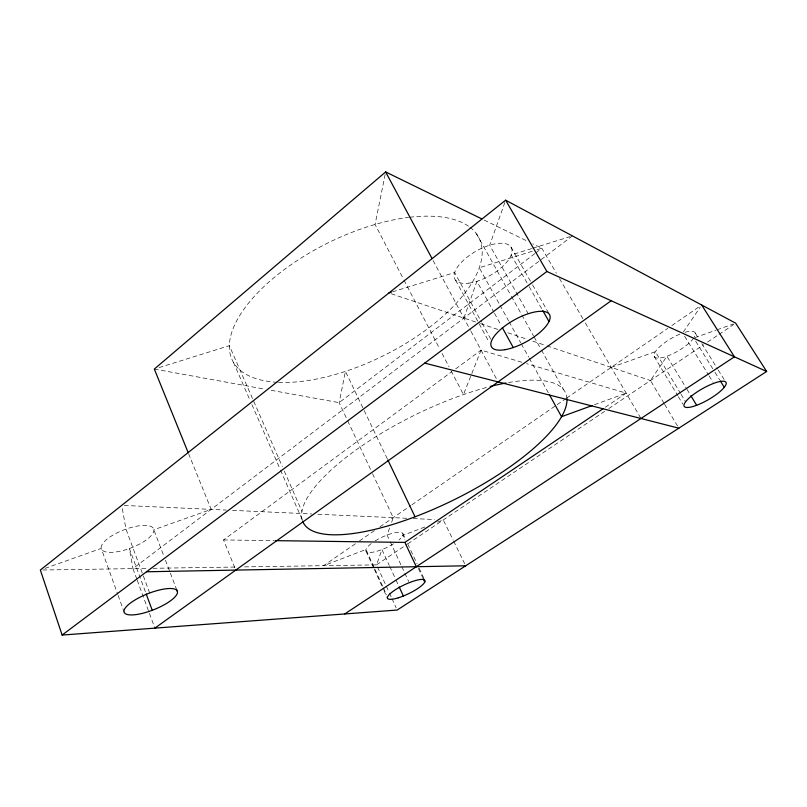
<?xml version="1.0" encoding="UTF-8"?>
<svg xmlns="http://www.w3.org/2000/svg" width="807" height="807" viewBox="0 0 807 807"><rect width="100%" height="100%" fill="white"/><g stroke="black" fill="none" stroke-linecap="round" stroke-linejoin="round"><path stroke-width="0.61" stroke-dasharray="4.04 3.03" d="M385.171 174.383L375.073 224.457L403.379 278.95M244.582 566.887L376.536 564.86L381.953 549.557L389.267 565.414M389.549 528.091L387.088 535.051L389.731 540.72M391.607 522.3L393.241 517.66L371.815 472.115M463.904 318.079L476.917 281.3L493.884 312.218M504.799 202.557L489.708 245.187L528.212 313.741M521.857 362.232L481.073 350.147L463.46 394.593L451.325 371.24M664 403.268L650.472 380.521L666.925 356.25L686.313 388.228M683.358 332.01L700.264 307.074M534.859 253.569L339.132 402.653L269.679 390.033M535.858 252.813L541.85 248.253L556.356 273.159M136.817 579.113L132.943 568.612L572.445 235.906M234.827 567.775L223.549 539.944L451.668 371.825M455.723 368.829L481.073 350.147M355.352 543.787L323.617 565.677L365.954 549.486L382.911 586.75M359.448 540.962L374.811 530.37M379.936 526.84L410.884 505.495M411.923 504.779L556.194 405.306M557.234 404.589L565.536 398.86M566.575 398.144L667.742 328.388M671.858 325.554L699.608 306.408M605.321 407.212L626.202 393.13L526.648 363.654M376.536 564.86L406.789 544.503M407.828 543.797L604.665 411.338M608.831 408.544L703.472 344.851M707.628 342.057L718.018 335.066M719.057 334.37L733.603 324.575M424.785 527.001L402.814 535.404L404.953 539.954M437.515 522.139L443.295 519.93L453.13 540.065M594.466 404.7L626.202 393.13M45.031 568.38L101.228 548.427L117.711 594.265M611.202 367.377L655.375 351.691L680.442 393.271M694.877 337.669L715.859 330.214M717.03 329.801L733.351 324.01M392.495 291.862L454.674 272.534L481.486 322.043M531.601 248.606L511.184 254.962L528.545 285.527M532.802 248.233L570.045 236.653M159.09 367.589L229.349 345.678L282.279 466.496M532.227 251.249L479.277 267.763L499.392 304.168M537.038 249.746L541.85 248.253L532.802 243.825M42.852 570.004L146.743 568.4M153.017 568.299L237.056 567.008M223.549 539.944L273.916 540.629M124.268 505.454L226.242 510.074M232.517 510.367L311.623 513.958M317.908 514.241L407.01 518.286M413.265 518.568L434.539 519.537M154.329 369.071L264.716 389.135M391.284 293.778L475.777 322.054M480.528 323.647L498.353 329.609M507.855 332.787L526.86 339.152M532.802 341.139L545.865 345.507M547.055 345.91L650.472 380.521M484.129 220.049L526.003 240.506M695.251 333.12L698.539 338.395M701.828 343.671L717.605 369.001M718.27 370.06L725.503 381.671M695.705 341.29L714.316 371.26M714.982 372.33L719.632 379.825M684.639 336.257L708.455 374.801M709.121 375.87L713.085 382.286M686.969 389.297L690.197 394.623M681.088 394.33L685.587 401.795M654.195 356.502L677.739 395.642M678.374 396.701L682.823 404.105M664.645 404.347L678.808 428.184M559.503 278.576L582.836 318.644M585.357 322.971L640.96 418.49M510.952 246.962L531.974 283.842M532.59 284.932L548.659 313.126M529.16 286.616L542.183 309.535M476.493 233.879L510.821 295.291M511.426 296.381L521.241 313.933M521.847 315.023L533.498 335.863M534.113 336.963L540.851 349.028M541.467 350.117L563.528 389.599M499.997 305.268L508.531 320.722M509.136 321.822L520.717 342.783M521.332 343.883L528.646 357.128M529.251 358.227L548.75 393.534M494.489 313.328L501.147 325.473M482.082 323.143L491.614 340.746M455.632 280.231L489.113 342.208M433.077 260.51L470.41 330.245M471.006 331.354L498.07 381.903M403.954 280.059L439.775 349.007M442.085 353.456L449.015 366.792M453.675 541.184L464.6 563.558M387.31 458.84L345.446 371.371L339.132 402.653L347.171 419.731M402.925 533.74L405.548 539.318M407.656 543.777L410.279 549.355M410.803 550.465L417.118 563.851M419.216 568.31L424.996 580.576M418.359 568.421L422.646 577.519M347.706 420.871L371.281 470.975M390.255 541.85L401.341 565.677M401.866 566.817L408.725 581.565M389.791 566.554L395.531 579.012M396.055 580.142L398.668 585.811M377.565 567.119L385.817 585.186M386.331 586.316L388.913 591.965M389.428 593.095L391.486 597.614M392 598.744L396.126 607.782M383.426 587.879L386.513 594.648M365.995 551.1L373.671 567.977M374.186 569.096L383.396 589.352M383.91 590.472L387.491 598.35M284.296 471.096L301.939 511.366M233.384 362.202L249.928 400.09M251.935 404.68L280.019 468.968M280.523 470.118L302.585 520.626M188.616 453.736L211.172 509.399L153.824 529.755A27.963 9.704 -20.9 0 1 115.361 552.038A27.963 9.704 -20.9 0 1 113.293 534.9A27.963 9.704 -20.9 0 1 153.824 529.755L163.66 555.549M165.445 560.24L169.914 571.961M170.358 573.131L176.622 589.544M149.668 592.994L125.963 529.12L122.17 507.714M145.341 591.652L129.392 548.538L132.943 568.612M137.24 580.283L154.873 628.139M118.135 595.445L124.056 611.898M375.154 540.922A20.407 5.669 -25.3 0 1 398.537 532.237A20.407 5.669 -25.3 0 1 398.981 539.964M393.523 543.857A20.407 5.669 -25.3 0 1 369.596 552.452A20.407 5.669 -25.3 0 1 371.25 543.595M685.123 332.262A23.645 7.142 -30.4 0 1 694.343 337.094M693.707 338.083A23.645 7.142 -30.4 0 1 667.238 356.139A23.645 7.142 -30.4 0 1 655.062 352.195A23.645 7.142 -30.4 0 1 680.573 333.826M302.242 520.001A146.319 46.665 -26.4 0 1 487.832 387.108M508.581 382.528A146.319 46.665 -26.4 0 1 566.968 398.819M469.926 227.241A137.654 62.855 -26.4 0 1 435.104 322.941A137.654 62.855 -26.4 0 1 278.445 382.347M277.215 382.286A137.654 62.855 -26.4 0 1 248.042 303.745A137.654 62.855 -26.4 0 1 408.614 217.386M409.724 217.254A137.654 62.855 -26.4 0 1 468.928 226.505M468.958 283.126A32.33 14.052 -29.5 0 0 512.052 250.543A32.33 14.052 -29.5 0 0 468.231 256.283A32.33 14.052 -29.5 0 0 468.958 283.126"/><path stroke-width="1.21" d="M481.87 218.939L385.655 171.941L154.329 369.071L188.152 452.576M505.636 200.197L40.35 570.045L62.129 635.059L397.165 610.042L766.65 371.472L735.681 323.183L505.636 200.197L546.904 271.495L766.65 371.472M62.129 635.059L546.904 271.495M154.873 628.139L611.192 300.739M275.177 540.64L404.882 542.405L603.233 408.624M344.73 613.956L734.441 356.815L701.666 304.996M592.116 405.558L561.551 416.705L549.365 394.633M388.903 292.981L391.294 292.235M146.521 571.77L465.689 565.788M424.734 363.12L678.808 428.184M720.298 380.894L724.293 387.32M690.842 395.692L696.663 405.285M542.808 310.624L549.012 321.539M502.358 327.682L513.262 347.555M385.655 171.941L431.896 258.29M387.854 459.98L415.04 516.783M423.181 578.659L424.795 582.079M404.882 542.405L416.321 566.716M399.193 586.941L403.369 596.01M176.622 589.544L177.51 591.894A28.608 8.524 -21.7 0 1 138.017 614.288A28.608 8.524 -21.7 0 1 136.736 598.965A28.608 8.524 -21.7 0 1 177.51 591.894M146.198 593.982L152.23 610.294M566.968 398.819A146.319 46.665 -26.4 0 1 443.658 504.748A146.319 46.665 -26.4 0 1 302.595 521.08M490.162 386.503A146.319 46.665 -26.4 0 1 505.939 383.002M398.265 597.826A20.75 4.923 -25.5 0 0 424.996 580.576A20.75 4.923 -25.5 0 0 395.369 589.766A20.75 4.923 -25.5 0 0 398.265 597.826M696.189 405.457A24.109 6.234 -29.8 0 0 726.159 382.72A24.109 6.234 -29.8 0 0 692.91 394.916A24.109 6.234 -29.8 0 0 696.189 405.457M505.182 349.663A33.208 12.458 -29 0 0 550.152 317.444A33.208 12.458 -29 0 0 506.14 325.08A33.208 12.458 -29 0 0 505.182 349.663"/></g></svg>
